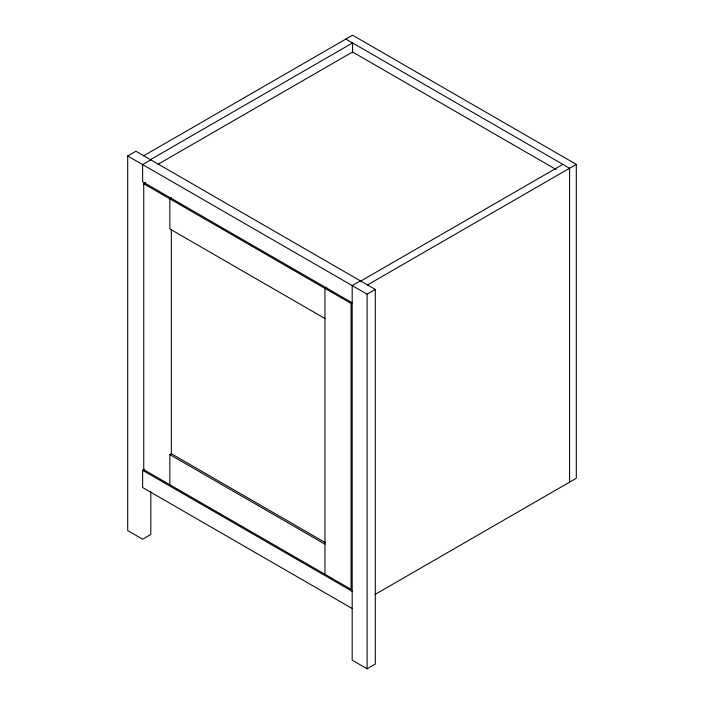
<?xml version="1.0" encoding="UTF-8"?>
<svg xmlns="http://www.w3.org/2000/svg" width="704" height="704" viewBox="0 0 704 704"><rect width="100%" height="100%" fill="white"/><g stroke="black" fill="none" stroke-linecap="round" stroke-linejoin="round"><path stroke-width="1.06" d="M150.823 491.612L150.823 534.459L142.622 539.194L127.706 530.587L127.706 155.98L135.907 151.237L375.302 289.458L375.302 664.066L367.101 668.8L352.185 660.185L352.185 285.578L360.386 280.843M143.739 155.76L352.563 35.2L576.294 164.375L576.294 478.271L375.065 594.449M150.454 159.641L352.563 42.953L352.563 52.826M150.823 159.852L142.622 164.586L142.622 181.808L352.185 302.808M158.039 164.296L352.563 51.99L556.213 169.567M143.739 183.753L351.067 303.45L351.067 589.354L143.739 469.656L143.739 183.753L145.561 182.697M171.662 197.771L169.84 198.818L169.84 228.958L324.966 318.525M326.788 287.329L324.966 288.376L324.966 574.288M360.765 281.063L562.874 164.375M367.479 284.935L576.294 164.375M127.706 155.98L367.101 294.193L375.302 289.458M352.185 608.52L142.622 487.529L142.622 470.307L144.443 469.251M169.84 484.73L169.84 454.59L171.662 453.534M345.849 39.072L569.58 168.247L569.58 482.143M325.503 542.74L171.336 453.728L171.336 229.196M169.84 454.59L324.966 544.148M142.622 470.307L352.185 591.298M367.101 294.193L367.101 668.8"/></g></svg>
